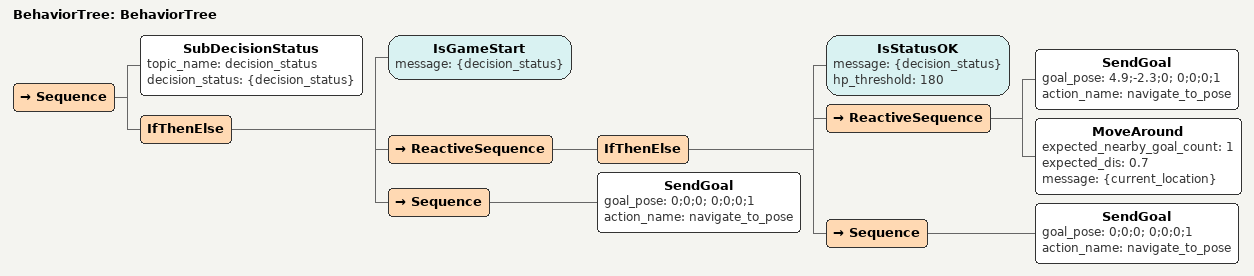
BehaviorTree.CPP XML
<?xml version="1.0" encoding="UTF-8"?>
<root BTCPP_format="4"
      main_tree_to_execute="BehaviorTree">
  <BehaviorTree ID="BehaviorTree">
    <Sequence>
      <SubDecisionStatus topic_name="decision_status"
                         decision_status="{decision_status}"/>
      <IfThenElse>
        <IsGameStart message="{decision_status}"/>
        <ReactiveSequence>
          <IfThenElse>
            <IsStatusOK message="{decision_status}"
                        hp_threshold="180"/>
            <ReactiveSequence>
              <SendGoal goal_pose="4.9;-2.3;0; 0;0;0;1"
                        action_name="navigate_to_pose"/>
              <MoveAround expected_nearby_goal_count="1"
                          expected_dis="0.7"
                          message="{current_location}"/>
            </ReactiveSequence>
            <Sequence>
              <SendGoal goal_pose="0;0;0; 0;0;0;1"
                        action_name="navigate_to_pose"/>
            </Sequence>
          </IfThenElse>
        </ReactiveSequence>
        <Sequence>
          <SendGoal goal_pose="0;0;0; 0;0;0;1"
                    action_name="navigate_to_pose"/>
        </Sequence>
      </IfThenElse>
    </Sequence>
  </BehaviorTree>

</root>
